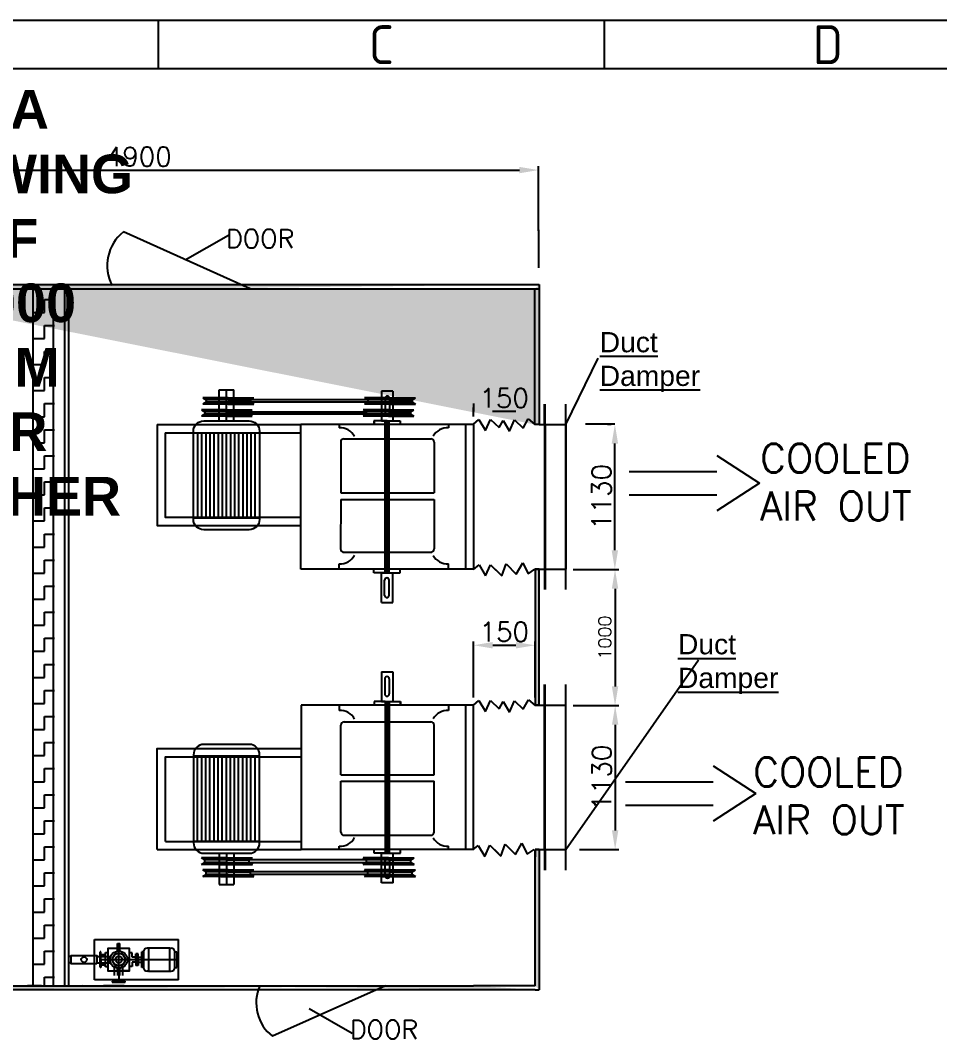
# Model space of a CAD drawing. Extents: x -10400 to 58680, y -1383 to 18331.
# Drawn here: x 19204 to 26388, y 6204 to 14169 of the extents above; entities that cross this region are included whole.
import ezdxf
from ezdxf.enums import TextEntityAlignment as Align

# ---------------------------------------------------------------- set-up
doc = ezdxf.new("R2010")
doc.units = 0
doc.header["$LTSCALE"] = 5
doc.header["$PDMODE"] = 3
doc.layers.get('0').update_dxf_attribs({"linetype": 'CONTINUOUS'})
doc.layers.get('DEFPOINTS').update_dxf_attribs({"linetype": 'CONTINUOUS'})
doc.styles.add('ISOCP', font='isocp.shx')
doc.styles.get("Standard").update_dxf_attribs({"font": 'romans.shx', "height": 150})
doc.dimstyles.get("Standard").update_dxf_attribs({"dimscale": 30, "dimtxt": 2, "dimasz": 1, "dimexe": 0.5, "dimexo": 0.5, "dimgap": 0.2, "dimtad": 1, "dimdec": 0, "dimdsep": 46, "dimtxsty": 'Standard', "dimcen": 2.5, "dimadec": 0, "dimazin": 0, "dimtfac": 1, "dimtdec": 0, "dimtmove": 2, "dimatfit": 3, "dimfxl": 1, "dimtolj": 1, "dimtzin": 0, "dimarcsym": 0})
pattern_1 = [(0, (-48523.249, 1190.385), (5.0933841, 10.1867682), [0, -10.1867682])]

# ---------------------------------------------------------------- blocks, each defined once
blk = doc.blocks.new('*D32')
at = {"color": 0, "lineweight": -2, "transparency": 16777216}
for p, q in [((23524, 9877.3), (23881, 9877.3)), ((23851, 9727.3), (23851, 8963.7)), ((23524, 8813.7), (23881, 8813.7))]:
    blk.add_line(p, q, dxfattribs=at)
at = {"color": 0, "transparency": 16777216}
for points in [[(23826, 9727.3), (23876, 9727.3), (23851, 9877.3)], [(23826, 8963.7), (23876, 8963.7), (23851, 8813.7)]]:
    blk.add_solid(points, dxfattribs=at)
at = {"layer": 'DEFPOINTS', "color": 0, "transparency": 16777216}
for p in [(23464, 9877.3), (23464, 8813.7), (23851, 8813.7)]:
    blk.add_point(p, dxfattribs=at)
at = {"color": 0, "transparency": 16777216, "insert": (23771, 9345.5), "char_height": 100, "attachment_point": 5, "rotation": 90}
blk.add_mtext('\\A1;1000', dxfattribs=at)
blk = doc.blocks.new('*D31')
at = {"color": 0, "lineweight": -2, "transparency": 16777216}
for p, q in [((22744.7, 8878.1), (22744.7, 9315.4)), ((22894.7, 9285.4), (23075.9, 9285.4)), ((23225.9, 8878.1), (23225.9, 9315.4))]:
    blk.add_line(p, q, dxfattribs=at)
at = {"color": 0, "transparency": 16777216}
for points in [[(22894.7, 9310.4), (22894.7, 9260.4), (22744.7, 9285.4)], [(23075.9, 9310.4), (23075.9, 9260.4), (23225.9, 9285.4)]]:
    blk.add_solid(points, dxfattribs=at)
at = {"layer": 'DEFPOINTS', "color": 0, "transparency": 16777216}
for p in [(23225.9, 9285.4), (22744.7, 8818.1), (23225.9, 8818.1)]:
    blk.add_point(p, dxfattribs=at)
at = {"color": 0, "transparency": 16777216, "insert": (22985.3, 9390.4), "char_height": 150, "attachment_point": 5}
blk.add_mtext('\\A1;150', dxfattribs=at)
blk = doc.blocks.new('*D34')
at = {"color": 0, "lineweight": -2, "transparency": 16777216}
for p, q in [((22743.9, 11073.6), (22743.9, 11142.6)), ((23075.2, 11112.6), (22893.9, 11112.6)), ((23225.2, 11070.2), (23225.2, 11142.6))]:
    blk.add_line(p, q, dxfattribs=at)
at = {"color": 0, "transparency": 16777216}
for points in [[(22893.9, 11137.6), (22893.9, 11087.6), (22743.9, 11112.6)], [(23075.2, 11137.6), (23075.2, 11087.6), (23225.2, 11112.6)]]:
    blk.add_solid(points, dxfattribs=at)
at = {"layer": 'DEFPOINTS', "color": 0, "transparency": 16777216}
for p in [(22743.9, 11112.6), (22743.9, 11013.6), (23225.2, 11010.2)]:
    blk.add_point(p, dxfattribs=at)
at = {"color": 0, "transparency": 16777216, "insert": (22984.6, 11217.6), "char_height": 150, "attachment_point": 5}
blk.add_mtext('\\A1;150', dxfattribs=at)
blk = doc.blocks.new('*D44')
at = {"color": 0, "lineweight": -2, "transparency": 16777216}
for p, q in [((17004.2, 12524), (17004.2, 13028.8)), ((17154.2, 12998.8), (23103, 12998.8)), ((23253, 12524), (23253, 13028.8))]:
    blk.add_line(p, q, dxfattribs=at)
at = {"color": 0, "transparency": 16777216}
for points in [[(17154.2, 13023.8), (17154.2, 12973.8), (17004.2, 12998.8)], [(23103, 13023.8), (23103, 12973.8), (23253, 12998.8)]]:
    blk.add_solid(points, dxfattribs=at)
at = {"layer": 'DEFPOINTS', "color": 0, "transparency": 16777216}
for p in [(23253, 12998.8), (17004.2, 12464), (23253, 12464)]:
    blk.add_point(p, dxfattribs=at)
at = {"color": 0, "transparency": 16777216, "insert": (20128.6, 13103.8), "char_height": 150, "attachment_point": 5}
blk.add_mtext('\\A1;4900', dxfattribs=at)
blk = doc.blocks.new('*D45')
at = {"color": 0, "lineweight": -2, "transparency": 16777216}
for p, q in [((23588.7, 8813.7), (23881.8, 8813.7)), ((23851.8, 8663.7), (23851.8, 7839)), ((23573.4, 7689), (23881.8, 7689))]:
    blk.add_line(p, q, dxfattribs=at)
at = {"color": 0, "transparency": 16777216}
for points in [[(23826.8, 8663.7), (23876.8, 8663.7), (23851.8, 8813.7)], [(23826.8, 7839), (23876.8, 7839), (23851.8, 7689)]]:
    blk.add_solid(points, dxfattribs=at)
at = {"layer": 'DEFPOINTS', "color": 0, "transparency": 16777216}
for p in [(23528.7, 8813.7), (23513.4, 7689), (23851.8, 7689)]:
    blk.add_point(p, dxfattribs=at)
at = {"color": 0, "transparency": 16777216, "insert": (23746.8, 8251.3), "char_height": 150, "attachment_point": 5, "rotation": 90}
blk.add_mtext('\\A1;1130', dxfattribs=at)
blk = doc.blocks.new('*D46')
at = {"color": 0, "lineweight": -2, "transparency": 16777216}
for p, q in [((23791, 11012.1), (23819.6, 11012.1)), ((23849.6, 10027.3), (23849.6, 10862.1)), ((23791, 9877.3), (23819.6, 9877.3))]:
    blk.add_line(p, q, dxfattribs=at)
at = {"color": 0, "transparency": 16777216}
for points in [[(23824.6, 10862.1), (23874.6, 10862.1), (23849.6, 11012.1)], [(23824.6, 10027.3), (23874.6, 10027.3), (23849.6, 9877.3)]]:
    blk.add_solid(points, dxfattribs=at)
at = {"layer": 'DEFPOINTS', "color": 0, "transparency": 16777216}
for p in [(23849.6, 11012.1), (23851, 11012.1), (23851, 9877.3)]:
    blk.add_point(p, dxfattribs=at)
at = {"color": 0, "transparency": 16777216, "insert": (23744.6, 10444.7), "char_height": 150, "attachment_point": 5, "rotation": 90}
blk.add_mtext('\\A1;1130', dxfattribs=at)

msp = doc.modelspace()

# ---------------------------------------------------------------- hatches: boundary and pattern name
h = msp.add_hatch()
h.set_pattern_fill('DOTS', color=0, scale=6.416862, style=0)
h.set_pattern_definition(pattern_1)
edge = h.paths.add_edge_path()
edge.add_line((17738.7, 12103.8), (23257.3, 12103.8))
edge.add_line((20271.9, 12072.1), (23225.2, 12072.1))
edge.add_line((19396.9, 12071.7), (19541.3, 12071.7))
edge.add_line((19764.8, 12071.7), (19881.8, 12071.7))
edge.add_line((19604.4, 12071.7), (19764.8, 12071.7))
edge.add_line((19436.5, 12071.7), (19604.4, 12071.7))
edge.add_line((19764.8, 12071.7), (20272.7, 12071.7))
edge.add_line((19147.7, 12071.7), (19436.5, 12071.7))
edge.add_line((18720.6, 12071.7), (19147.7, 12071.7))
edge.add_line((18560.2, 12071.7), (18720.6, 12071.7))
edge.add_line((18463.9, 12071.7), (18560.2, 12071.7))
edge.add_line((17738.7, 12071.7), (18341.5, 12071.7))
edge.add_line((18303.5, 12071.7), (18285.3, 12071.7))
edge.add_line((18303.5, 12071.7), (18463.9, 12071.7))
edge.add_line((23257.3, 12072.1), (23257.3, 11010.2))
edge.add_line((23225.2, 11010.1), (23225.2, 12072.1))
edge.add_line((23257.3, 11010.2), (23225.2, 11010.2))
h = msp.add_hatch()
h.set_pattern_fill('DOTS', color=0, scale=6.416862, style=0)
h.set_pattern_definition(pattern_1)
edge = h.paths.add_edge_path()
edge.add_line((17738.7, 12103.8), (23257.3, 12103.8))
edge.add_line((19764.8, 12071.7), (20272.7, 12071.7))
edge.add_line((20271.9, 12072.1), (23225.2, 12072.1))
edge.add_line((23257.3, 12103.8), (23257.3, 12072.1))
edge.add_line((19396.9, 12071.7), (19541.3, 12071.7))
edge.add_line((19764.8, 12071.7), (19881.8, 12071.7))
edge.add_line((19604.4, 12071.7), (19764.8, 12071.7))
edge.add_line((19436.5, 12071.7), (19604.4, 12071.7))
edge.add_line((18720.6, 12071.7), (19147.7, 12071.7))
edge.add_line((19147.7, 12071.7), (19436.5, 12071.7))
edge.add_line((18560.2, 12071.7), (18720.6, 12071.7))
edge.add_line((17738.7, 12071.7), (18341.5, 12071.7))
edge.add_line((18303.5, 12071.7), (18285.3, 12071.7))
edge.add_line((18463.9, 12071.7), (18560.2, 12071.7))
edge.add_line((18303.5, 12071.7), (18463.9, 12071.7))
edge.add_line((17738.7, 12103.8), (17738.7, 12071.7))
h = msp.add_hatch()
h.set_pattern_fill('ZIGZAG', color=0, scale=32.084309, style=0)
h.set_pattern_definition([(0, (-48656.89, 1190.39), (101.86768, 101.86768), [101.86768, -101.86768]), (90, (-48555.02, 1190.39), (-101.86768, 101.86768), [101.86768, -101.86768])])
h.paths.add_polyline_path([(19470.8, 6625.1), (19470.8, 12071.7), (19302.8, 12071.7), (19302.8, 6625.1)])
h = msp.add_hatch()
h.set_pattern_fill('DOTS', color=0, scale=6.416862, style=0)
h.set_pattern_definition(pattern_1)
edge = h.paths.add_edge_path()
edge.add_line((23257.3, 9880.8), (23225.9, 9880.8))
edge.add_line((23257.3, 8818.1), (23257.3, 9880.8))
edge.add_line((23225.9, 9881.7), (23225.9, 8818.1))
edge.add_line((23257.3, 8818.1), (23225.9, 8818.1))
h = msp.add_hatch()
h.set_pattern_fill('DOTS', color=0, scale=6.416862, style=0)
h.set_pattern_definition(pattern_1)
edge = h.paths.add_edge_path()
edge.add_line((23257.3, 7688.7), (23257.3, 6593))
edge.add_line((23225.9, 6625.1), (23225.9, 7427.2))
edge.add_line((23225.9, 6625.1), (23225.9, 7688.7))
edge.add_line((23257.3, 7688.7), (23225.9, 7688.7))
edge.add_line((23225.9, 6625.1), (22744.7, 6625.1))
edge.add_line((23225.9, 6593), (17738.7, 6593))
edge.add_line((23225.9, 6593), (23257.3, 6593))
edge.add_line((20272.7, 6625.1), (22744.7, 6625.1))
edge.add_line((19400.4, 6625.1), (19685.7, 6626))
edge.add_line((19685.7, 6625.1), (20272.7, 6625.1))
edge.add_line((18710.6, 6625.1), (19400.4, 6625.1))
edge.add_line((17770.8, 6626.3), (18833.2, 6625.1))
edge.add_line((17738.7, 6626.4), (17738.7, 6593))

# ---------------------------------------------------------------- linework, layer by layer
at = {"color": 0}
for p, q in [((20280.1, 14168.7), (20280.1, 13789.4)), ((23769.8, 13789.4), (23769.8, 14168.7)), ((21000.6, 12072.1), (20009.1, 12516.3)), ((23253, 12530.8), (23253, 12233.8)), ((20492.3, 12298.4), (20829.4, 12490.9)), ((17738.7, 12103.8), (23257.3, 12103.8)), ((19147.7, 12071.7), (19436.5, 12071.7)), ((19302.8, 6625.1), (19302.8, 12071.7)), ((19396.9, 12071.7), (19541.3, 12071.7)), ((19436.5, 12071.7), (19604.4, 12071.7)), ((19463.2, 6625.1), (19463.2, 12071.7)), ((19548.1, 12071.7), (19548.1, 6625.6)), ((19580.2, 12071.7), (19580.2, 6625.5)), ((19604.4, 12071.7), (19764.8, 12071.7)), ((19764.8, 12071.7), (20272.7, 12071.7)), ((19764.8, 12071.7), (19881.8, 12071.7)), ((20271.9, 12072.1), (23225.2, 12072.1)), ((23225.2, 11010.1), (23225.2, 12072.1)), ((23225.2, 12072.1), (23257.3, 12072.1)), ((23257.3, 12103.8), (23257.3, 12072.1)), ((23257.3, 12072.1), (23257.3, 11010.2)), ((23466.6, 11010.2), (23718, 11528.8)), ((20756.3, 11038.6), (20756.3, 11282.4)), ((20756.3, 11282.4), (20871.8, 11282.4)), ((20814.1, 11038.6), (20814.1, 11282.4)), ((20871.8, 11038.6), (20871.8, 11282.4)), ((22115, 11270), (22025.1, 11270)), ((22025.1, 11270), (22025.1, 11039)), ((22025.1, 11270), (22025.1, 11215.5)), ((22115, 11270), (22115, 11039)), ((20827.8, 11219.9), (20628.8, 11219.9)), ((20628.8, 11219.9), (20654.5, 11203.9)), ((20654.5, 11184.6), (20628.8, 11168.6)), ((20827.8, 11168.6), (20628.8, 11168.6)), ((20827.8, 11203.9), (20654.5, 11203.9)), ((20827.8, 11203.9), (20654.5, 11203.9)), ((20654.5, 11203.9), (20654.5, 11184.6)), ((20654.5, 11203.9), (20654.5, 11184.6)), ((22265.2, 11184.6), (20654.5, 11184.6)), ((20827.8, 11184.6), (20654.5, 11184.6)), ((20770, 11219.9), (20885.5, 11219.9)), ((20814.1, 11038.6), (20814.1, 11198.8)), ((20827.8, 11219.9), (21026.7, 11219.9)), ((20827.8, 11203.9), (21001, 11203.9)), ((20827.8, 11203.9), (21001, 11203.9)), ((20827.8, 11184.6), (21001, 11184.6)), ((20827.8, 11168.6), (21026.7, 11168.6)), ((21001, 11203.9), (21026.7, 11219.9)), ((21001, 11203.9), (21001, 11184.6)), ((21918.5, 11203.9), (21001, 11203.9)), ((21001, 11184.6), (21026.7, 11168.6)), ((22091.7, 11219.9), (21892.8, 11219.9)), ((21892.8, 11219.9), (21918.5, 11203.9)), ((21918.5, 11184.6), (21892.8, 11168.6)), ((22091.7, 11168.6), (21892.8, 11168.6)), ((22091.7, 11203.9), (21918.5, 11203.9)), ((22091.7, 11203.9), (21918.5, 11203.9)), ((21918.5, 11203.9), (21918.5, 11184.6)), ((21918.5, 11203.9), (21918.5, 11184.6)), ((22091.7, 11184.6), (21918.5, 11184.6)), ((22034, 11219.9), (22149.5, 11219.9)), ((22054, 11215.5), (22054, 11096.8)), ((22089.3, 11215.5), (22089.3, 11096.8)), ((22091.7, 11219.9), (22290.7, 11219.9)), ((22091.7, 11203.9), (22265, 11203.9)), ((22091.7, 11203.9), (22265, 11203.9)), ((22091.7, 11184.6), (22265, 11184.6)), ((22091.7, 11168.6), (22290.7, 11168.6)), ((22265, 11203.9), (22290.7, 11219.9)), ((22265, 11203.9), (22265, 11184.6)), ((22265, 11184.6), (22290.7, 11168.6)), ((22743.9, 11173.8), (22743.9, 11112.6)), ((23299.7, 11010.2), (23299.7, 11170.6)), ((23306.1, 11010.2), (23306.1, 11170.6)), ((23466.6, 9720.4), (23466.6, 11170.6)), ((20817.2, 11126.1), (20618.2, 11126.1)), ((20618.2, 11126.1), (20643.9, 11110.1)), ((20643.9, 11090.8), (20618.2, 11074.8)), ((20817.2, 11074.8), (20618.2, 11074.8)), ((22253.6, 11090.8), (20642.9, 11090.8)), ((20817.2, 11110.1), (20643.9, 11110.1)), ((20817.2, 11110.1), (20643.9, 11110.1)), ((20643.9, 11110.1), (20643.9, 11090.8)), ((20643.9, 11110.1), (20643.9, 11090.8)), ((20817.2, 11090.8), (20643.9, 11090.8)), ((20759.4, 11126.1), (20874.9, 11126.1)), ((20817.2, 11126.1), (21016.1, 11126.1)), ((20817.2, 11110.1), (20990.4, 11110.1)), ((20817.2, 11110.1), (20990.4, 11110.1)), ((20817.2, 11090.8), (20990.4, 11090.8)), ((20817.2, 11074.8), (21016.1, 11074.8)), ((20990.4, 11110.1), (21016.1, 11126.1)), ((20990.4, 11110.1), (20990.4, 11090.8)), ((20990.4, 11110.1), (21907.1, 11110.1)), ((20990.4, 11090.8), (21016.1, 11074.8)), ((22080.3, 11126.1), (21881.4, 11126.1)), ((21881.4, 11126.1), (21907.1, 11110.1)), ((21907.1, 11090.8), (21881.4, 11074.8)), ((22080.3, 11074.8), (21881.4, 11074.8)), ((22080.3, 11110.1), (21907.1, 11110.1)), ((22080.3, 11110.1), (21907.1, 11110.1)), ((21907.1, 11110.1), (21907.1, 11090.8)), ((21907.1, 11110.1), (21907.1, 11090.8)), ((22080.3, 11090.8), (21907.1, 11090.8)), ((22022.6, 11126.1), (22138.1, 11126.1)), ((22080.3, 11126.1), (22279.3, 11126.1)), ((22080.3, 11110.1), (22253.6, 11110.1)), ((22080.3, 11110.1), (22253.6, 11110.1)), ((22080.3, 11090.8), (22253.6, 11090.8)), ((22080.3, 11074.8), (22279.3, 11074.8)), ((22253.6, 11110.1), (22279.3, 11126.1)), ((22253.6, 11110.1), (22253.6, 11090.8)), ((22253.6, 11090.8), (22279.3, 11074.8)), ((20271.9, 11010.2), (21396.4, 11010.2)), ((22743.9, 11010.2), (21396.4, 11010.2)), ((21396.4, 9880.8), (21396.4, 11010.2)), ((22069.9, 11039.2), (21967.1, 11039.2)), ((21967.1, 11039.2), (21967.1, 11010.4)), ((22025.1, 11039), (21967.4, 11039)), ((21967.4, 11039), (21967.4, 11010.2)), ((22025.1, 11039), (22115, 11039)), ((22053.9, 9851.9), (22053.9, 11039.4)), ((22054.1, 9851.7), (22054.1, 11039.2)), ((22069.9, 9851.9), (22069.9, 11039.4)), ((22069.9, 11039.2), (22172.5, 11039.2)), ((22070.2, 9851.7), (22070.2, 11039.2)), ((22086, 9851.9), (22086, 11039.4)), ((22086.2, 9851.7), (22086.2, 11039.2)), ((22115, 11039), (22172.7, 11039)), ((22172.5, 11039.2), (22172.5, 11010.4)), ((22172.7, 11039), (22172.7, 11010.2)), ((22685.4, 9880.8), (22685.4, 11010.2)), ((22743.9, 11013.6), (22786.6, 11048.6)), ((22743.9, 11010.2), (22743.9, 9880.8)), ((22786.6, 11048.6), (22838.4, 10963.2)), ((22838.4, 10963.2), (22877.2, 11051)), ((22877.2, 11051), (22944.5, 10986)), ((22944.5, 10986), (22976.2, 11041.5)), ((22976.2, 11041.5), (23025.8, 10959.8)), ((23025.8, 10959.8), (23064.6, 11047.6)), ((23064.6, 11047.6), (23131.9, 10982.6)), ((23131.9, 10982.6), (23172.5, 11053.8)), ((23172.5, 11053.8), (23225.2, 11010.2)), ((23257.3, 11010.2), (23225.2, 11010.2)), ((23257.3, 11010.2), (23466.6, 11010.2)), ((23299.7, 11010.2), (23299.7, 9880.8)), ((23306.1, 11010.2), (23306.1, 9880.8)), ((23466.6, 11010.2), (23466.6, 9880.8)), ((23849.6, 11012.1), (23619.7, 11012.1)), ((20336.1, 10946), (21396.4, 10946)), ((20555.8, 10945.6), (20587.9, 10945.6)), ((20587.9, 10945.6), (20587.9, 10281.4)), ((20620, 10945.6), (20620, 10281.4)), ((20652, 10945.6), (20652, 10281.4)), ((20684.1, 10945.6), (20684.1, 10281.4)), ((20716.2, 10945.6), (20716.2, 10281.4)), ((20748.3, 10945.6), (20748.3, 10281.4)), ((20780.4, 10945.6), (20780.4, 10281.4)), ((20812.5, 10945.6), (20812.5, 10281.4)), ((20844.5, 10945.6), (20844.5, 10281.4)), ((20876.6, 10945.6), (20876.6, 10281.4)), ((20908.7, 10945.6), (20908.7, 10281.4)), ((20940.8, 10945.6), (20940.8, 10281.4)), ((20972.9, 10945.6), (20972.9, 10281.4)), ((21005, 10945.6), (21005, 10281.4)), ((21037, 10945.6), (21037, 10281.4)), ((24646.5, 10768.1), (24980.8, 10553)), ((23961.9, 10644.5), (24646.5, 10644.5)), ((24980.8, 10553), (24646.5, 10335.7)), ((24646.5, 10459.2), (23961.9, 10459.2)), ((20555.8, 10281.4), (21072.3, 10281.4)), ((21072.3, 10281.4), (20814.1, 10281.4)), ((22743.9, 9880.8), (21396.4, 9880.8)), ((21966.7, 9852.1), (21966.7, 9881)), ((21966.9, 9851.9), (21966.9, 9880.8)), ((22172, 9852.1), (22172, 9881)), ((22172.2, 9851.9), (22172.2, 9880.8)), ((22745.3, 9877.6), (22788, 9912.7)), ((22788, 9912.7), (22839.8, 9827.2)), ((22839.8, 9827.2), (22878.6, 9915)), ((22878.6, 9915), (22966.2, 9827.6)), ((22878.6, 9915), (22945.9, 9850.1)), ((22966.2, 9827.6), (23000.2, 9922)), ((23000.2, 9922), (23078.9, 9840.7)), ((23078.9, 9840.7), (23130.1, 9929.5)), ((23130.1, 9929.5), (23171, 9844.1)), ((23171, 9844.1), (23225.2, 9880.8)), ((23225.2, 9880.8), (23466.6, 9880.8)), ((23225.9, 9881.7), (23225.9, 8818.1)), ((23257.3, 9880.8), (23225.9, 9880.8)), ((23257.3, 8818.1), (23257.3, 9880.8)), ((23299.7, 9880.8), (23299.7, 9720.4)), ((23306.1, 9880.8), (23306.1, 9720.4)), ((22053.9, 9852.1), (21966.7, 9852.1)), ((22024.7, 9851.9), (21966.9, 9851.9)), ((22024.7, 9620.9), (22024.7, 9851.9)), ((22024.7, 9851.9), (22114.5, 9851.9)), ((22053.9, 9852.1), (22172, 9852.1)), ((22114.5, 9620.9), (22114.5, 9851.9)), ((22114.5, 9851.9), (22172.2, 9851.9)), ((22114.5, 9851.9), (22114.5, 9851.9)), ((22050.3, 9675.5), (22050.3, 9794.2)), ((22085.6, 9675.5), (22085.6, 9794.2)), ((22114.5, 9620.9), (22114.5, 9675.5)), ((22024.7, 9620.9), (22114.5, 9620.9)), ((23466.6, 7688.7), (24502.3, 9171)), ((22025.4, 9078), (22115.2, 9078)), ((22025.4, 9078), (22025.4, 8846.9)), ((22051.1, 9023.4), (22051.1, 8904.7)), ((22086.3, 9023.4), (22086.3, 8904.7)), ((22115.2, 9078), (22115.2, 8846.9)), ((22115.2, 9078), (22115.2, 9023.4)), ((23299.7, 7688.7), (23299.7, 8978.5)), ((23306.1, 7688.7), (23306.1, 8978.5)), ((23466.6, 7528.3), (23466.6, 8978.5)), ((22054.6, 8846.8), (21967.4, 8846.8)), ((21967.4, 8846.8), (21967.4, 8817.9)), ((22025.4, 8846.9), (21967.6, 8846.9)), ((21967.6, 8846.9), (21967.6, 8818.1)), ((22025.4, 8846.9), (22115.2, 8846.9)), ((22054.6, 8846.9), (22054.6, 7659.5)), ((22054.6, 8846.8), (22172.7, 8846.8)), ((22054.9, 8847.1), (22054.9, 7659.7)), ((22070.7, 8846.9), (22070.7, 7659.5)), ((22070.9, 8847.1), (22070.9, 7659.7)), ((22086.7, 8846.9), (22086.7, 7659.5)), ((22086.9, 8847.1), (22086.9, 7659.7)), ((22115.2, 8846.9), (22173, 8846.9)), ((22115.2, 8846.9), (22115.2, 8846.9)), ((22172.7, 8846.8), (22172.7, 8817.9)), ((22173, 8846.9), (22173, 8818.1)), ((22744.7, 8817.5), (22787.3, 8852.6)), ((22787.3, 8852.6), (22839.2, 8767.1)), ((22839.2, 8767.1), (22877.9, 8854.9)), ((22877.9, 8854.9), (22945.2, 8789.9)), ((22945.2, 8789.9), (22977, 8845.4)), ((22977, 8845.4), (23026.6, 8763.7)), ((23026.6, 8763.7), (23065.3, 8851.5)), ((23065.3, 8851.5), (23132.6, 8786.6)), ((23132.6, 8786.6), (23173.3, 8857.7)), ((23173.3, 8857.7), (23225.9, 8814.1)), ((22744.7, 8818.1), (21397.1, 8818.1)), ((21397.1, 8818.1), (21397.1, 7688.7)), ((22685.4, 7688.7), (22685.4, 8817.9)), ((22744.7, 7688.7), (22744.7, 8818.1)), ((23225.9, 8818.1), (23466.6, 8818.1)), ((23257.3, 8818.1), (23225.9, 8818.1)), ((20556.5, 8417.5), (21073.1, 8417.5)), ((20588.6, 7753.3), (20588.6, 8417.5)), ((20620.7, 7753.3), (20620.7, 8417.5)), ((20652.8, 7753.3), (20652.8, 8417.5)), ((20684.9, 7753.3), (20684.9, 8417.5)), ((20716.9, 7753.3), (20716.9, 8417.5)), ((20749, 7753.3), (20749, 8417.5)), ((20781.1, 7753.3), (20781.1, 8417.5)), ((20813.2, 7753.3), (20813.2, 8417.5)), ((21073.1, 8417.5), (20814.8, 8417.5)), ((20845.3, 7753.3), (20845.3, 8417.5)), ((20877.4, 7753.3), (20877.4, 8417.5)), ((20909.4, 7753.3), (20909.4, 8417.5)), ((20941.5, 7753.3), (20941.5, 8417.5)), ((20973.6, 7753.3), (20973.6, 8417.5)), ((21005.7, 7753.3), (21005.7, 8417.5)), ((21037.8, 7753.3), (21037.8, 8417.5)), ((24617.1, 8342.9), (24951.5, 8127.9)), ((23932.5, 8219.4), (24617.1, 8219.4)), ((24951.5, 8127.9), (24617.1, 7910.6)), ((24617.1, 8034.1), (23932.5, 8034.1)), ((20336.8, 7752.9), (21397.1, 7752.9)), ((20556.5, 7753.3), (20588.6, 7753.3)), ((22959.5, 7636.3), (22993.5, 7730.7)), ((22993.5, 7730.7), (23072.2, 7649.4)), ((23072.2, 7649.4), (23123.4, 7738.2)), ((23123.4, 7738.2), (23164.3, 7652.8)), ((20272.7, 7688.7), (21397.1, 7688.7)), ((20757, 7660.3), (20757, 7416.4)), ((20814.8, 7660.3), (20814.8, 7500.1)), ((20814.8, 7660.3), (20814.8, 7416.4)), ((20872.6, 7660.3), (20872.6, 7416.4)), ((22744.7, 7688.7), (21397.1, 7688.7)), ((21967.9, 7659.6), (21967.9, 7688.5)), ((22070.7, 7659.6), (21967.9, 7659.6)), ((21968.1, 7659.8), (21968.1, 7688.7)), ((22025.9, 7659.8), (21968.1, 7659.8)), ((22025.9, 7428.8), (22025.9, 7659.8)), ((22025.9, 7659.8), (22115.7, 7659.8)), ((22070.7, 7659.6), (22173.2, 7659.6)), ((22115.7, 7428.8), (22115.7, 7659.8)), ((22115.7, 7659.8), (22173.4, 7659.8)), ((22173.2, 7659.6), (22173.2, 7688.5)), ((22173.4, 7659.8), (22173.4, 7688.7)), ((22738.6, 7686.3), (22781.3, 7721.4)), ((22781.3, 7721.4), (22833.1, 7635.9)), ((22833.1, 7635.9), (22871.9, 7723.7)), ((22871.9, 7723.7), (22959.5, 7636.3)), ((22871.9, 7723.7), (22939.2, 7658.8)), ((23164.3, 7652.8), (23218.5, 7689.5)), ((23225.9, 6625.1), (23225.9, 7688.7)), ((23225.9, 7688.7), (23466.6, 7688.7)), ((23225.9, 7688.7), (23225.9, 7631.5)), ((23257.3, 7688.7), (23225.9, 7688.7)), ((23257.3, 7688.7), (23257.3, 6593)), ((23299.7, 7688.7), (23299.7, 7528.3)), ((23306.1, 7688.7), (23306.1, 7528.3)), ((20817.9, 7624.1), (20619, 7624.1)), ((20644.6, 7608), (20619, 7624.1)), ((20619, 7572.7), (20644.6, 7588.8)), ((20817.9, 7572.7), (20619, 7572.7)), ((22254.3, 7608), (20643.6, 7608)), ((20817.9, 7608), (20644.6, 7608)), ((20644.6, 7588.8), (20644.6, 7608)), ((20644.6, 7588.8), (20644.6, 7608)), ((20817.9, 7588.8), (20644.6, 7588.8)), ((20817.9, 7588.8), (20644.6, 7588.8)), ((20760.1, 7572.7), (20875.6, 7572.7)), ((20817.9, 7624.1), (21016.8, 7624.1)), ((20817.9, 7608), (20991.1, 7608)), ((20817.9, 7588.8), (20991.1, 7588.8)), ((20817.9, 7588.8), (20991.1, 7588.8)), ((20817.9, 7572.7), (21016.8, 7572.7)), ((20991.1, 7608), (21016.8, 7624.1)), ((20991.1, 7588.8), (20991.1, 7608)), ((20991.1, 7588.8), (21016.8, 7572.7)), ((20991.1, 7588.8), (21907.8, 7588.8)), ((22081.1, 7624.1), (21882.1, 7624.1)), ((21907.8, 7608), (21882.1, 7624.1)), ((21882.1, 7572.7), (21907.8, 7588.8)), ((22081.1, 7572.7), (21882.1, 7572.7)), ((22081.1, 7608), (21907.8, 7608)), ((21907.8, 7588.8), (21907.8, 7608)), ((21907.8, 7588.8), (21907.8, 7608)), ((22081.1, 7588.8), (21907.8, 7588.8)), ((22081.1, 7588.8), (21907.8, 7588.8)), ((22023.3, 7572.7), (22138.8, 7572.7)), ((22054.7, 7483.4), (22054.7, 7602.1)), ((22081.1, 7624.1), (22280, 7624.1)), ((22081.1, 7608), (22254.3, 7608)), ((22081.1, 7588.8), (22254.3, 7588.8)), ((22081.1, 7588.8), (22254.3, 7588.8)), ((22081.1, 7572.7), (22280, 7572.7)), ((22090, 7483.4), (22090, 7602.1)), ((22254.3, 7608), (22280, 7624.1)), ((22254.3, 7588.8), (22254.3, 7608)), ((22254.3, 7588.8), (22280, 7572.7)), ((20828.5, 7530.3), (20629.6, 7530.3)), ((20655.2, 7514.2), (20629.6, 7530.3)), ((20629.6, 7479), (20655.2, 7495)), ((22265.9, 7514.2), (20655.2, 7514.2)), ((20828.5, 7514.2), (20655.2, 7514.2)), ((20655.2, 7495), (20655.2, 7514.2)), ((20655.2, 7495), (20655.2, 7514.2)), ((20828.5, 7495), (20655.2, 7495)), ((20828.5, 7495), (20655.2, 7495)), ((20828.5, 7530.3), (21027.4, 7530.3)), ((20828.5, 7514.2), (21001.8, 7514.2)), ((20828.5, 7495), (21001.8, 7495)), ((20828.5, 7495), (21001.8, 7495)), ((21001.8, 7514.2), (21027.4, 7530.3)), ((21001.8, 7495), (21001.8, 7514.2)), ((21001.8, 7495), (21027.4, 7479)), ((21919.2, 7495), (21001.8, 7495)), ((22092.5, 7530.3), (21893.6, 7530.3)), ((21919.2, 7514.2), (21893.6, 7530.3)), ((21893.6, 7479), (21919.2, 7495)), ((22092.5, 7514.2), (21919.2, 7514.2)), ((21919.2, 7495), (21919.2, 7514.2)), ((21919.2, 7495), (21919.2, 7514.2)), ((22092.5, 7495), (21919.2, 7495)), ((22092.5, 7495), (21919.2, 7495)), ((22092.5, 7530.3), (22291.4, 7530.3)), ((22092.5, 7514.2), (22265.7, 7514.2)), ((22092.5, 7495), (22265.7, 7495)), ((22092.5, 7495), (22265.7, 7495)), ((22265.7, 7514.2), (22291.4, 7530.3)), ((22265.7, 7495), (22265.7, 7514.2)), ((22265.7, 7495), (22291.4, 7479)), ((20828.5, 7479), (20629.6, 7479)), ((20757, 7416.4), (20872.6, 7416.4)), ((20770.8, 7479), (20886.3, 7479)), ((20828.5, 7479), (21027.4, 7479)), ((22092.5, 7479), (21893.6, 7479)), ((22025.9, 7428.8), (22025.9, 7483.4)), ((22115.7, 7428.8), (22025.9, 7428.8)), ((22034.7, 7479), (22150.2, 7479)), ((22092.5, 7479), (22291.4, 7479)), ((23225.9, 6625.1), (23225.9, 7427.2)), ((19962.5, 6895.2), (19962.5, 6953.7)), ((19962.5, 6895.2), (19962.5, 6953.7)), ((19962.5, 6915.2), (19962.5, 6953.7)), ((19962.5, 6953.7), (19981.8, 6953.7)), ((19972.2, 6703.4), (19972.2, 6953.7)), ((19981.8, 6895.2), (19981.8, 6953.7)), ((19601.1, 6852.6), (19589.6, 6852.6)), ((19801.6, 6852.6), (19909.2, 6852.6)), ((19826.2, 6828.5), (19826.2, 6889.5)), ((19832.6, 6889.5), (19826.2, 6889.5)), ((19826.2, 6772.4), (19826.2, 6884.7)), ((19829.4, 6828.5), (19829.4, 6889.5)), ((19829.4, 6772.4), (19829.4, 6884.7)), ((19832.6, 6828.5), (19832.6, 6889.5)), ((19832.6, 6772.4), (19832.6, 6884.7)), ((19832.6, 6868.6), (19867.9, 6868.6)), ((19867.9, 6772.4), (19867.9, 6884.7)), ((19867.9, 6884.7), (19887.2, 6884.7)), ((19887.2, 6915.2), (19887.2, 6828.5)), ((20076.4, 6883.1), (20057.2, 6883.1)), ((20057.2, 6774), (20057.2, 6883.1)), ((20076.4, 6847.8), (20076.4, 6883.1)), ((20105.3, 6828.5), (20105.3, 6873.4)), ((20124.6, 6873.4), (20105.3, 6873.4)), ((20114.9, 6828.5), (20114.9, 6873.4)), ((20124.6, 6828.5), (20124.6, 6873.4)), ((20166.3, 6889.5), (20153.5, 6889.5)), ((20153.5, 6767.6), (20153.5, 6889.5)), ((20166.3, 6889.5), (20166.3, 6767.6)), ((20204.8, 6918.4), (20195.2, 6918.4)), ((20371.6, 6918.4), (20381.2, 6918.4)), ((20410.1, 6767.6), (20410.1, 6889.5)), ((20410.1, 6889.5), (20426.2, 6889.5)), ((20426.2, 6889.5), (20426.2, 6767.6)), ((19601.1, 6804.5), (19589.6, 6804.5)), ((19801.6, 6804.5), (19909.2, 6804.5)), ((19826.2, 6828.5), (19826.2, 6767.6)), ((19829.4, 6828.5), (19829.4, 6767.6)), ((19832.6, 6828.5), (19832.6, 6788.4)), ((19832.6, 6828.5), (19832.6, 6767.6)), ((19832.6, 6788.4), (19867.9, 6788.4)), ((19887.2, 6772.4), (19867.9, 6772.4)), ((19887.2, 6828.5), (19887.2, 6772.4)), ((19904.8, 6828.5), (20057.2, 6828.5)), ((20076.4, 6774), (20057.2, 6774)), ((20086.1, 6847.8), (20076.4, 6847.8)), ((20086.1, 6809.3), (20076.4, 6809.3)), ((20076.4, 6809.3), (20076.4, 6774)), ((20105.3, 6847.8), (20086.1, 6847.8)), ((20105.3, 6809.3), (20086.1, 6809.3)), ((20105.3, 6828.5), (20105.3, 6783.6)), ((20124.6, 6783.6), (20105.3, 6783.6)), ((20114.9, 6828.5), (20114.9, 6809.3)), ((20114.9, 6828.5), (20114.9, 6783.6)), ((20124.6, 6828.5), (20124.6, 6847.8)), ((20124.6, 6847.8), (20153.5, 6847.8)), ((20124.6, 6828.5), (20124.6, 6809.3)), ((20124.6, 6828.5), (20124.6, 6783.6)), ((20124.6, 6809.3), (20153.5, 6809.3)), ((19832.6, 6767.6), (19826.2, 6767.6)), ((19940.1, 6703.4), (19940.1, 6769.3)), ((19962.5, 6741.9), (19962.5, 6761.8)), ((19962.5, 6741.9), (19962.5, 6761.8)), ((19962.5, 6741.9), (19962.5, 6703.4)), ((19972.2, 6703.4), (19972.2, 6660.1)), ((19981.8, 6741.9), (19981.8, 6761.8)), ((20057.2, 6741.9), (19981.8, 6741.9)), ((19981.8, 6703.4), (19981.8, 6741.9)), ((20004.3, 6703.4), (20004.3, 6769.3)), ((20166.3, 6767.6), (20153.5, 6767.6)), ((20204.8, 6738.7), (20195.2, 6738.7)), ((20371.6, 6738.7), (20381.2, 6738.7)), ((20410.1, 6767.6), (20426.2, 6767.6)), ((18710.6, 6625.1), (19400.4, 6625.1)), ((19259.3, 6626.4), (19369.3, 6626.4)), ((19400.4, 6625.1), (19685.7, 6626)), ((19400.4, 6625.1), (19685.7, 6625.1)), ((19685.7, 6625.1), (20272.7, 6625.1)), ((20014, 6625.1), (19853.6, 6625.1)), ((19972.2, 6660.1), (19920.8, 6660.1)), ((19920.8, 6660.1), (19920.8, 6653.7)), ((19920.8, 6653.7), (20023.5, 6653.7)), ((20023.5, 6660.1), (19972.2, 6660.1)), ((20023.5, 6653.7), (20023.5, 6660.1)), ((20272.7, 6625.1), (22744.7, 6625.1)), ((22056.2, 6625.1), (21173.5, 6229.6)), ((23225.9, 6625.1), (22744.7, 6625.1)), ((23225.9, 6625.1), (22744.7, 6625.1)), ((23225.9, 6593), (17738.7, 6593)), ((23225.9, 6593), (23257.3, 6593)), ((21460.6, 6447.5), (21797.7, 6255))]:
    msp.add_line(p, q, dxfattribs=at)
at = {"color": 0, "linetype": 'ByBlock', "lineweight": -2}
for p, q in [((21694, 11010.4), (21694, 10984.7)), ((22549, 11010.4), (22549, 10984.7)), ((21706.7, 10873.1), (21706.7, 10476.3)), ((21732.4, 10898.8), (22410.4, 10898.8)), ((22436.1, 10873.1), (22436.1, 10476.3)), ((21706.7, 10476.3), (22436.1, 10476.3)), ((21706.7, 10424.9), (21706.6, 10037.9)), ((21706.7, 10424.9), (22436.1, 10424.9)), ((22436.1, 10424.9), (22436.2, 10037.9)), ((21732.3, 10012.3), (22410.5, 10012.3)), ((21694, 9881), (21694, 9922.4)), ((22549, 9881), (22549, 9922.4)), ((21694.7, 8817.9), (21694.7, 8776.4)), ((22549.8, 8817.9), (22549.8, 8776.4)), ((21733, 8686.6), (22411.3, 8686.6)), ((21707.4, 8274), (21707.4, 8660.9)), ((22436.9, 8274), (22436.9, 8660.9)), ((21707.4, 8274), (22436.9, 8274)), ((21707.4, 8222.6), (22436.9, 8222.6)), ((21707.5, 7825.7), (21707.4, 8222.6)), ((22436.8, 7825.7), (22436.9, 8222.6)), ((21733.1, 7800.1), (22411.2, 7800.1)), ((21694.7, 7688.5), (21694.7, 7714.2)), ((22549.8, 7688.5), (22549.8, 7714.2))]:
    msp.add_line(p, q, dxfattribs=at)
at = {"color": 0}
for points in [[(34656, -1003.8), (34656, 14168.7), (12883.5, 14168.7), (12883.5, -1003.8)], [(34276.7, -624.5), (34276.7, 13789.4), (13262.8, 13789.4), (13262.8, -624.5)], [(20555.8, 10945.6), (21072.3, 10945.6), (21072.3, 10281.4), (20555.8, 10281.4)], [(20556.5, 7753.3), (21073.1, 7753.3), (21073.1, 8417.5), (20556.5, 8417.5)], [(19801.6, 6796.5), (19601.1, 6796.5), (19601.1, 6859.8), (19801.6, 6859.8)], [(20371.6, 6918.4), (20204.8, 6918.4), (20204.8, 6738.7), (20371.6, 6738.7)]]:
    msp.add_lwpolyline(points, close=True, dxfattribs=at)
for points in [[(20990.4, 11090.8), (20643.9, 11090.8)], [(20271.9, 11010.2), (20271.9, 10221.2), (21396.4, 10221.2)], [(20336.1, 10946), (20336.1, 10285.4), (21396.4, 10285.4), (21396.4, 11010.2)], [(20272.7, 7688.7), (20272.7, 8477.6), (21397.1, 8477.6)], [(20336.8, 7752.9), (20336.8, 8413.5), (21397.1, 8413.5), (21397.1, 7688.7)], [(20991.1, 7608), (20644.6, 7608)], [(19962.5, 6915.2), (19887.2, 6915.2), (19887.2, 6741.9), (19962.5, 6741.9)], [(19981.8, 6741.9), (20057.2, 6741.9), (20057.2, 6915.2), (19981.8, 6915.2)]]:
    msp.add_lwpolyline(points, dxfattribs=at)
for points in [[(20555.8, 10913.6), (20555.8, 10958.4, -0.414214), (20636, 11038.6), (20992.1, 11038.6, -0.414214), (21072.3, 10958.4), (21072.3, 10945.6)], [(21072.3, 10281.4), (21072.3, 10268.6, -0.414214), (20992.1, 10188.4), (20636, 10188.4, -0.414214), (20555.8, 10268.6), (20555.8, 10281.4)], [(21073.1, 8417.5), (21073.1, 8430.3, 0.414214), (20992.9, 8510.5), (20636.7, 8510.5, 0.414214), (20556.5, 8430.3), (20556.5, 8417.5)], [(20556.5, 7785.2), (20556.5, 7740.5, 0.414214), (20636.7, 7660.3), (20992.9, 7660.3, 0.414214), (21073.1, 7740.5), (21073.1, 7753.3)]]:
    msp.add_lwpolyline(points, format="xyb", dxfattribs=at)
for centre, radius in [((19700.5, 6828.5), 21.6), ((19972.2, 6828.5), 67.4), ((19972.2, 6828.5), 51.3), ((19972.2, 6828.5), 48.1), ((19972.2, 6828.5), 25.7)]:
    msp.add_circle(centre, radius, dxfattribs=at)
for centre, radius, start, end in [((20217, 12253.6), 335, 128.36057, 207.87925), ((22071.6, 11215.5), 17.6, 0, 180), ((22071.6, 11096.8), 17.6, 180, 0), ((22068, 9794.2), 17.6, 0, 180), ((22068, 9675.5), 17.6, 180, 0), ((22068.7, 9023.4), 17.6, 0, 180), ((22068.7, 8904.7), 17.6, 180, 0), ((22072.4, 7602.1), 17.6, 0, 180), ((22072.4, 7483.4), 17.6, 180, 0), ((20195.2, 6889.5), 28.9, 90, 180), ((20381.2, 6889.5), 28.9, 0, 90), ((20195.2, 6767.6), 28.9, 180, 270), ((20381.2, 6767.6), 28.9, 270, 0), ((21381.4, 6492.3), 335, 156.64242, 231.63943)]:
    msp.add_arc(centre, radius, start, end, dxfattribs=at)
at = {"color": 0, "linetype": 'ByBlock', "lineweight": -2}
for centre, radius, start, end in [((21702.3, 10858.1), 126.9, 27.47298, 93.75569), ((22540.7, 10858.5), 126.5, 86.17665, 151.28259), ((21732.4, 10873.1), 25.7, 90, 179.98853), ((22410.4, 10873.1), 25.7, 0.01147, 90), ((21732.3, 10037.9), 25.7, 179.98853, 270), ((22410.5, 10037.9), 25.7, 270, 0.01147), ((21702.3, 10049.1), 126.9, 266.24431, 332.52702), ((22540.7, 10048.6), 126.5, 208.71741, 273.82335), ((21703, 8649.8), 126.9, 27.47298, 93.75569), ((22541.4, 8650.2), 126.5, 86.17665, 151.28259), ((21733, 8660.9), 25.7, 90, 180.01147), ((22411.3, 8660.9), 25.7, 359.98853, 90), ((21733.1, 7825.8), 25.7, 180.01147, 270), ((22411.2, 7825.8), 25.7, 270, 359.98853), ((21703, 7840.8), 126.9, 266.24431, 332.52702), ((22541.4, 7840.4), 126.5, 208.71741, 273.82335)]:
    msp.add_arc(centre, radius, start, end, dxfattribs=at)
at = {"layer": 'DEFPOINTS'}
for p, q in [((19781.6, 6984.9), (20439.4, 6984.9)), ((19781.6, 6672.1), (19781.6, 6984.9)), ((20439.4, 6672.1), (20439.4, 6984.9)), ((20439.4, 6672.1), (19781.6, 6672.1))]:
    msp.add_line(p, q, dxfattribs=at)
at = {"layer": 'DEFPOINTS', "ltscale": 5}
msp.add_line((19834.1, 6828.5), (20430, 6828.5), dxfattribs=at)

# ---------------------------------------------------------------- texts
at = {"color": 0, "style": 'ISOCP'}
for s, p in [('C', (22024.9, 13979.1)), ('D', (25514.6, 13979.1))]:
    msp.add_text(s, height=303.5, dxfattribs=at).set_placement(p, align=Align.MIDDLE)
at = {"color": 0}
for s, insert, char_height, width, attachment_point in [('{\\fArial|b1|i0|c0|p34;G.A DRAWING OF  60000 CFM AIR WASHER }', (19051.8, 13623.8), 302.168, 0.751, 2), ('DOOR', (20811.3, 12463), 144.38, 747.173, 4), ('{\\fArial|b0|i0|c0|p34;\\LDuct Damper}', (23731.2, 11733), 157.877, 1.595, 1), ('COOLED AIR OUT', (24984.9, 10860.3), 224.59, 1664.006, 1), ('{\\fArial|b0|i0|c0|p34;\\LDuct Damper}', (24342.8, 9372.7), 157.877, 1.595, 1), ('COOLED AIR OUT', (24930.7, 8407.3), 224.59, 1664.006, 1), ('DOOR', (21779.5, 6282.9), 144.38, 747.173, 4)]:
    msp.add_mtext(s, dxfattribs=dict(at, insert=insert, char_height=char_height, width=width, attachment_point=attachment_point))

# ---------------------------------------------------------------- dimensions: what is measured, and where the dimension line sits
for base, p1, p2, text, override, picture, middle in [((23253, 12998.8), (17004.2, 12464), (23253, 12464), '4900', {"dimtxt": 150, "dimasz": 5, "dimexe": 1, "dimexo": 2, "dimgap": 1, "dimcen": 5}, '*D44', (20128.6, 13103.8)), ((22743.9, 11112.6), (23225.2, 11010.2), (22743.9, 11013.6), '150', {"dimtxt": 100, "dimasz": 5, "dimexe": 1, "dimexo": 2, "dimgap": 1, "dimcen": 5}, '*D34', (22984.6, 11217.6)), ((23225.9, 9285.4), (22744.7, 8818.1), (23225.9, 8818.1), '150', {"dimtxt": 100, "dimasz": 5, "dimexe": 1, "dimexo": 2, "dimgap": 1, "dimcen": 5}, '*D31', (22985.3, 9390.4))]:
    dim = msp.add_linear_dim(base=base, p1=p1, p2=p2, text=text, dimstyle='Standard', override=override, dxfattribs=at)
    dim.commit()
    dim.dimension.update_dxf_attribs({"geometry": picture, "text_midpoint": middle})
for base, p1, p2, text, override, picture, middle in [((23849.6, 11012.1), (23851, 9877.3), (23851, 11012.1), '1130', {"dimtxt": 150, "dimasz": 5, "dimexe": 1, "dimexo": 2, "dimgap": 1, "dimcen": 5}, '*D46', (23744.6, 10444.7)), ((23851, 8813.7), (23464, 9877.3), (23464, 8813.7), '1000', {"dimtxt": 100, "dimasz": 5, "dimexe": 1, "dimexo": 2, "dimgap": 1, "dimcen": 5}, '*D32', (23771, 9345.5)), ((23851.8, 7689), (23528.7, 8813.7), (23513.4, 7689), '1130', {"dimtxt": 150, "dimasz": 5, "dimexe": 1, "dimexo": 2, "dimgap": 1, "dimcen": 5}, '*D45', (23746.8, 8251.3))]:
    dim = msp.add_linear_dim(base=base, p1=p1, p2=p2, angle=90, text=text, dimstyle='Standard', override=override, dxfattribs=at)
    dim.commit()
    dim.dimension.update_dxf_attribs({"geometry": picture, "text_midpoint": middle})

doc.saveas('drawing.dxf')
